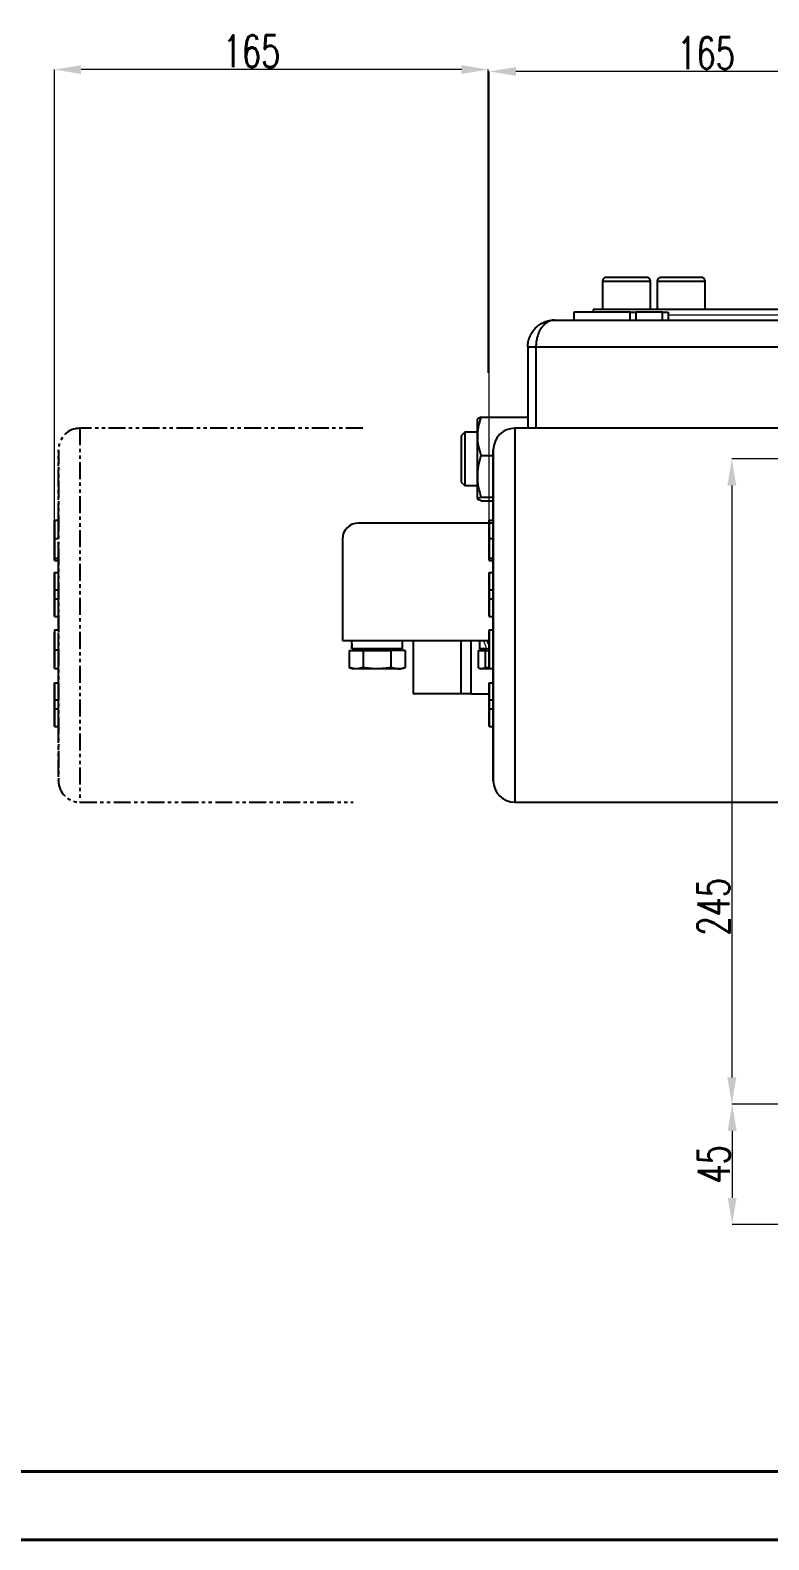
# Model space of a CAD drawing. Header units: millimetres. Extents: x 2371 to 4515, y 843 to 2359.
# Drawn here: x 2768 to 3045, y 843 to 1408 of the extents above; entities that cross this region are included whole.
import ezdxf

# ---------------------------------------------------------------- set-up
doc = ezdxf.new("R2010")
doc.units = ezdxf.units.MM
doc.linetypes.add('PHANTOM', pattern=[12.7, 6.35, -1.27, 1.27, -1.27, 1.27, -1.27])
for name, color, linetype, lineweight in [('AM_5', 3, 'Continuous', 25), ('AM_BOR', 7, 'Continuous', 50), ('粗实线', 7, 'Continuous', 40)]:
    doc.layers.add(name, color=color, linetype=linetype, lineweight=lineweight)
doc.styles.add('SLDTEXTSTYLE1', font='txt.shx', dxfattribs={"width": 0.7, "bigfont": 'gbcbig.shx'})
doc.dimstyles.new('SLDDIMSTYLE12$0', dxfattribs={"dimtxt": 12, "dimasz": 10, "dimexe": 0, "dimexo": 0.0625, "dimgap": 0.875, "dimtad": 1, "dimdec": 1, "dimlfac": 1.8, "dimrnd": 1e-09, "dimzin": 12, "dimdsep": 46, "dimtxsty": 'SLDTEXTSTYLE1', "dimcen": 0.09, "dimdle": 8.16, "dimclrd": 3, "dimclre": 3, "dimadec": 0, "dimazin": 3, "dimtfac": 1, "dimtdec": 1, "dimtofl": 0, "dimtmove": 0, "dimatfit": 3, "dimfxl": 0, "dimfrac": 2, "dimtolj": 1, "dimlwd": 5, "dimlwe": 5, "dimarcsym": 0})

# ---------------------------------------------------------------- blocks, each defined once
blk = doc.blocks.new('*D57')
at = {"layer": 'AM_5', "color": 3, "linetype": 'Continuous', "lineweight": 5, "transparency": 16777216}
for p, q in [((2940.41, 1224.61), (2940.41, 1392.64)), ((3092.91, 1392.64), (2950.41, 1392.64))]:
    blk.add_line(p, q, dxfattribs=at)
at = {"layer": 'AM_5', "color": 3, "lineweight": 5, "transparency": 16777216}
blk.add_line((3102.91, 1279.79), (3102.91, 1392.64), dxfattribs=at)
at = {"layer": 'AM_5', "color": 3, "transparency": 16777216}
for points in [[(2950.41, 1394.3), (2950.41, 1390.97), (2940.41, 1392.64)], [(3092.91, 1394.3), (3092.91, 1390.97), (3102.91, 1392.64)]]:
    blk.add_solid(points, dxfattribs=at)
at = {"layer": 'Defpoints', "color": 0, "transparency": 16777216}
for p in [(2940.41, 1392.64), (3102.91, 1279.72), (2940.41, 1224.55)]:
    blk.add_point(p, dxfattribs=at)
at = {"layer": 'AM_5', "color": 0, "transparency": 16777216, "insert": (3021.66, 1399.51), "char_height": 12, "attachment_point": 5, "style": 'SLDTEXTSTYLE1'}
blk.add_mtext('\\A1;165', dxfattribs=at)
blk = doc.blocks.new('*D58')
at = {"layer": 'AM_5', "color": 3, "linetype": 'Continuous', "lineweight": 5, "transparency": 16777216}
for p, q in [((2777.46, 1224.61), (2777.46, 1393.34)), ((2929.96, 1393.34), (2787.46, 1393.34))]:
    blk.add_line(p, q, dxfattribs=at)
at = {"layer": 'AM_5', "color": 3, "lineweight": 5, "transparency": 16777216}
blk.add_line((2939.96, 1279.79), (2939.96, 1393.34), dxfattribs=at)
at = {"layer": 'AM_5', "color": 3, "transparency": 16777216}
for points in [[(2787.46, 1395.01), (2787.46, 1391.67), (2777.46, 1393.34)], [(2929.96, 1395.01), (2929.96, 1391.67), (2939.96, 1393.34)]]:
    blk.add_solid(points, dxfattribs=at)
at = {"layer": 'Defpoints', "color": 0, "transparency": 16777216}
for p in [(2777.46, 1393.34), (2939.96, 1279.72), (2777.46, 1224.55)]:
    blk.add_point(p, dxfattribs=at)
at = {"layer": 'AM_5', "color": 0, "transparency": 16777216, "insert": (2851.3, 1400.21), "char_height": 12, "attachment_point": 5, "style": 'SLDTEXTSTYLE1'}
blk.add_mtext('\\A1;165', dxfattribs=at)
blk = doc.blocks.new('*D59')
at = {"layer": 'AM_5', "color": 3, "lineweight": 5, "transparency": 16777216}
blk.add_line((3181.63, 1247.54), (3031.29, 1247.54), dxfattribs=at)
at = {"layer": 'AM_5', "color": 3, "linetype": 'Continuous', "lineweight": 5, "transparency": 16777216}
for p, q in [((3031.29, 1237.54), (3031.29, 1015.91)), ((3160.92, 1005.91), (3031.29, 1005.91))]:
    blk.add_line(p, q, dxfattribs=at)
at = {"layer": 'AM_5', "color": 3, "transparency": 16777216}
for points in [[(3029.62, 1237.54), (3032.95, 1237.54), (3031.29, 1247.54)], [(3029.62, 1015.91), (3032.95, 1015.91), (3031.29, 1005.91)]]:
    blk.add_solid(points, dxfattribs=at)
at = {"layer": 'Defpoints', "color": 0, "transparency": 16777216}
for p in [(3181.69, 1247.54), (3031.29, 1005.91), (3160.98, 1005.91)]:
    blk.add_point(p, dxfattribs=at)
at = {"layer": 'AM_5', "color": 0, "transparency": 16777216, "insert": (3024.41, 1079.82), "char_height": 12, "attachment_point": 5, "rotation": 90, "style": 'SLDTEXTSTYLE1'}
blk.add_mtext('\\A1;245', dxfattribs=at)
blk = doc.blocks.new('*D60')
at = {"layer": 'AM_5', "color": 3, "lineweight": 5, "transparency": 16777216}
blk.add_line((3160.89, 1005.91), (3031.43, 1005.91), dxfattribs=at)
at = {"layer": 'AM_5', "color": 3, "linetype": 'Continuous', "lineweight": 5, "transparency": 16777216}
for p, q in [((3031.43, 995.91), (3031.43, 970.84)), ((3159.99, 960.84), (3031.43, 960.84))]:
    blk.add_line(p, q, dxfattribs=at)
at = {"layer": 'AM_5', "color": 3, "transparency": 16777216}
for points in [[(3029.77, 995.91), (3033.1, 995.91), (3031.43, 1005.91)], [(3029.77, 970.84), (3033.1, 970.84), (3031.43, 960.84)]]:
    blk.add_solid(points, dxfattribs=at)
at = {"layer": 'Defpoints', "color": 0, "transparency": 16777216}
for p in [(3160.95, 1005.91), (3031.43, 960.84), (3160.05, 960.84)]:
    blk.add_point(p, dxfattribs=at)
at = {"layer": 'AM_5', "color": 0, "transparency": 16777216, "insert": (3024.56, 983.37), "char_height": 12, "attachment_point": 5, "rotation": 90, "style": 'SLDTEXTSTYLE1'}
blk.add_mtext('\\A1;45', dxfattribs=at)
blk = doc.blocks.new('rA3')
at = {"layer": '粗实线'}
for p, q in [((358.38, 129.26), (748.38, 129.26)), ((333.38, 124.26), (753.38, 124.26))]:
    blk.add_line(p, q, dxfattribs=at)

msp = doc.modelspace()

# ---------------------------------------------------------------- linework, layer by layer
at = {"color": 7, "linetype": 'Continuous', "lineweight": 25}
for p, q in [((2982.838, 1314.036), (2982.838, 1303.536)), ((3000.838, 1314.036), (2982.838, 1314.036)), ((3000.838, 1303.536), (3000.838, 1314.036)), ((3003.34, 1314.036), (3003.34, 1303.536)), ((3021.34, 1314.036), (3003.34, 1314.036)), ((3021.34, 1303.536), (3021.34, 1314.036)), ((2972.035, 1302.536), (2972.035, 1299.536)), ((2993.248, 1302.536), (2972.035, 1302.536)), ((2979.338, 1303.536), (2979.338, 1302.536)), ((3064.493, 1303.536), (2979.338, 1303.536)), ((2993.248, 1299.536), (2993.248, 1302.536)), ((2993.248, 1302.536), (2995.369, 1302.536)), ((2995.369, 1302.536), (2995.369, 1299.536)), ((2995.455, 1302.536), (2995.369, 1302.536)), ((2995.455, 1299.536), (2995.455, 1302.536)), ((3005.269, 1302.536), (2995.455, 1302.536)), ((3005.269, 1302.536), (3007.39, 1302.536)), ((3005.269, 1299.536), (3005.269, 1302.536)), ((3007.39, 1302.536), (3007.39, 1299.536)), ((2954.838, 1289.536), (2954.838, 1259.003)), ((2954.838, 1289.536), (2957.888, 1289.536)), ((2957.888, 1289.536), (2957.888, 1259.003)), ((2957.888, 1289.536), (3060.425, 1289.536)), ((2936.105, 1262.625), (2935.838, 1262.161)), ((2935.838, 1262.161), (2935.838, 1232.911)), ((2937.394, 1263.165), (2954.838, 1263.165)), ((2931.191, 1257.536), (2929.838, 1256.183)), ((2929.838, 1256.183), (2929.838, 1247.536)), ((2935.838, 1257.536), (2931.191, 1257.536)), ((2931.191, 1257.536), (2931.191, 1237.536)), ((3055.945, 1259.003), (2949.915, 1259.003)), ((2929.838, 1247.536), (2929.838, 1238.889)), ((2937.394, 1248.885), (2941.915, 1248.885)), ((2929.838, 1238.889), (2931.191, 1237.536)), ((2931.191, 1237.536), (2935.838, 1237.536)), ((2935.838, 1232.911), (2936.105, 1232.448)), ((2937.394, 1233.256), (2941.915, 1233.256)), ((2937.394, 1231.908), (2941.915, 1231.908)), ((2940.415, 1220.719), (2940.415, 1224.547)), ((2940.415, 1224.547), (2940.415, 1224.547)), ((2940.415, 1224.547), (2940.415, 1217.775)), ((2940.415, 1224.547), (2941.915, 1224.547)), ((2940.415, 1224.547), (2941.915, 1224.547)), ((2941.915, 1217.775), (2941.915, 1224.547)), ((2941.915, 1224.547), (2941.915, 1224.547)), ((2885.338, 1217.536), (2885.338, 1194.536)), ((2940.415, 1218.079), (2940.415, 1220.719)), ((2940.415, 1220.719), (2940.415, 1220.719)), ((2940.415, 1217.648), (2940.415, 1220.719)), ((2940.415, 1220.719), (2940.415, 1218.426)), ((2940.415, 1220.719), (2940.415, 1220.719)), ((2940.415, 1213.406), (2940.415, 1218.079)), ((2940.415, 1217.775), (2941.915, 1217.775)), ((2940.415, 1214.488), (2940.415, 1209.556)), ((2940.415, 1209.556), (2940.415, 1213.406)), ((2941.915, 1210.203), (2940.415, 1210.203)), ((2941.915, 1209.556), (2941.915, 1210.203)), ((2940.415, 1209.556), (2941.915, 1209.556)), ((2940.415, 1204.972), (2941.915, 1204.972)), ((2940.415, 1204.972), (2940.415, 1198.407)), ((2940.415, 1201.095), (2940.415, 1204.972)), ((2941.914, 1204.972), (2941.914, 1209.556)), ((2941.915, 1198.407), (2941.915, 1204.972)), ((2940.415, 1199.278), (2940.415, 1201.095)), ((2940.415, 1194.262), (2940.415, 1199.278)), ((2940.415, 1198.548), (2940.415, 1194.979)), ((2940.415, 1196.771), (2940.415, 1198.548)), ((2885.338, 1194.536), (2885.338, 1179.536)), ((2941.915, 1198.407), (2940.415, 1198.407)), ((2940.415, 1198.407), (2940.415, 1195.138)), ((2940.415, 1194.979), (2940.415, 1196.771)), ((2940.415, 1195.138), (2940.415, 1188.551)), ((2940.415, 1195.138), (2941.915, 1195.138)), ((2940.415, 1192.445), (2940.415, 1194.262)), ((2941.915, 1195.138), (2941.915, 1198.407)), ((2941.915, 1188.551), (2941.915, 1195.138)), ((2940.415, 1188.551), (2940.415, 1192.445)), ((2940.415, 1188.551), (2941.915, 1188.551)), ((2941.914, 1183.579), (2941.914, 1188.551)), ((2940.415, 1183.579), (2941.915, 1183.579)), ((2887.945, 1175.836), (2893.141, 1175.836)), ((2887.945, 1175.836), (2887.945, 1169.443)), ((2907.888, 1176.436), (2888.957, 1176.436)), ((2893.141, 1175.836), (2893.141, 1169.443)), ((2893.141, 1175.836), (2903.534, 1175.836)), ((2903.534, 1175.836), (2903.534, 1169.443)), ((2908.899, 1175.836), (2903.703, 1175.836)), ((2907.888, 1176.436), (2907.888, 1179.536)), ((2908.899, 1175.836), (2908.899, 1169.443)), ((2911.838, 1179.536), (2911.838, 1159.536)), ((2929.836, 1159.536), (2929.836, 1179.536)), ((2933.624, 1159.536), (2933.624, 1179.536)), ((2936.187, 1175.836), (2938.877, 1175.836)), ((2936.187, 1175.836), (2936.187, 1169.443)), ((2936.676, 1179.536), (2936.676, 1176.436)), ((2939.473, 1176.436), (2936.676, 1176.436)), ((2937.991, 1176.436), (2937.391, 1175.836)), ((2938.877, 1175.836), (2940.415, 1175.836)), ((2938.877, 1175.836), (2938.877, 1169.443)), ((2940.415, 1172.548), (2940.415, 1176.57)), ((2940.415, 1176.57), (2940.415, 1176.57)), ((2940.415, 1176.57), (2940.415, 1169.108)), ((2941.915, 1176.436), (2941.915, 1176.436)), ((2941.915, 1175.836), (2941.915, 1175.836)), ((2940.415, 1169.108), (2940.415, 1172.808)), ((2940.415, 1172.548), (2940.415, 1172.548)), ((2940.415, 1172.1), (2940.415, 1172.346)), ((2940.415, 1169.108), (2940.415, 1172.1)), ((2887.945, 1169.443), (2889.338, 1168.936)), ((2898.338, 1168.936), (2890.543, 1168.936)), ((2907.507, 1168.936), (2898.338, 1168.936)), ((2908.899, 1169.443), (2907.507, 1168.936)), ((2936.87, 1169.066), (2937.226, 1168.936)), ((2937.532, 1168.936), (2937.226, 1168.936)), ((2941.915, 1168.936), (2937.532, 1168.936)), ((2940.415, 1169.108), (2940.415, 1169.108)), ((2940.415, 1169.108), (2941.915, 1169.108)), ((2929.836, 1159.536), (2911.838, 1159.536)), ((2933.624, 1159.536), (2929.836, 1159.536)), ((2940.415, 1163.745), (2941.915, 1163.745)), ((2940.415, 1163.745), (2940.415, 1157.18)), ((2940.415, 1159.868), (2940.415, 1163.745)), ((2940.415, 1158.051), (2940.415, 1159.868)), ((2941.915, 1157.18), (2941.915, 1163.745)), ((2940.415, 1153.035), (2940.415, 1158.051)), ((2940.415, 1157.321), (2940.415, 1153.752)), ((2940.415, 1155.544), (2940.415, 1157.321)), ((2941.915, 1157.18), (2940.415, 1157.18)), ((2940.415, 1157.18), (2940.415, 1153.911)), ((2940.415, 1153.752), (2940.415, 1155.544)), ((2940.415, 1153.911), (2940.415, 1147.324)), ((2940.415, 1153.911), (2941.915, 1153.911)), ((2941.915, 1153.911), (2941.915, 1157.18)), ((2941.915, 1147.324), (2941.915, 1153.911)), ((2940.415, 1151.218), (2940.415, 1153.035)), ((2940.415, 1147.324), (2940.415, 1151.218)), ((2940.415, 1147.324), (2941.915, 1147.324)), ((2949.915, 1119.003), (3090.915, 1119.003))]:
    msp.add_line(p, q, dxfattribs=at)
at = {"color": 144, "linetype": 'Continuous', "lineweight": 18}
for p, q in [((3007.39, 1301.536), (3063.848, 1301.536)), ((2903.534, 1175.836), (2908.73, 1175.836)), ((2940.403, 1176.436), (2939.473, 1176.436)), ((2940.415, 1176.436), (2940.403, 1176.436))]:
    msp.add_line(p, q, dxfattribs=at)
at = {"color": 7, "linetype": 'PHANTOM', "lineweight": 25}
for p, q in [((2892.987, 1259.003), (2786.957, 1259.003)), ((2777.457, 1220.719), (2777.457, 1224.547)), ((2777.457, 1224.547), (2777.457, 1224.547)), ((2777.457, 1224.547), (2777.457, 1217.775)), ((2777.457, 1224.547), (2778.957, 1224.547)), ((2777.457, 1224.547), (2778.957, 1224.547)), ((2778.957, 1217.775), (2778.957, 1224.547)), ((2778.957, 1224.547), (2778.957, 1224.547)), ((2777.457, 1218.079), (2777.457, 1220.719)), ((2777.457, 1220.719), (2777.457, 1220.719)), ((2777.457, 1217.648), (2777.457, 1220.719)), ((2777.457, 1220.719), (2777.457, 1218.426)), ((2777.457, 1220.719), (2777.457, 1220.719)), ((2777.457, 1213.406), (2777.457, 1218.079)), ((2777.457, 1217.775), (2778.957, 1217.775)), ((2777.457, 1214.488), (2777.457, 1209.556)), ((2777.457, 1209.556), (2777.457, 1213.406)), ((2778.957, 1210.203), (2777.457, 1210.203)), ((2778.957, 1209.556), (2778.957, 1210.203)), ((2777.457, 1209.556), (2778.957, 1209.556)), ((2777.457, 1204.972), (2778.957, 1204.972)), ((2777.457, 1204.972), (2777.457, 1198.407)), ((2777.457, 1201.095), (2777.457, 1204.972)), ((2778.957, 1204.972), (2778.957, 1209.556)), ((2778.957, 1198.407), (2778.957, 1204.972)), ((2777.457, 1199.278), (2777.457, 1201.095)), ((2777.457, 1194.262), (2777.457, 1199.278)), ((2777.457, 1198.548), (2777.457, 1194.979)), ((2777.457, 1196.771), (2777.457, 1198.548)), ((2778.957, 1198.407), (2777.457, 1198.407)), ((2777.457, 1198.407), (2777.457, 1195.138)), ((2777.457, 1194.979), (2777.457, 1196.771)), ((2777.457, 1195.138), (2777.457, 1188.551)), ((2777.457, 1195.138), (2778.957, 1195.138)), ((2777.457, 1192.445), (2777.457, 1194.262)), ((2778.957, 1195.138), (2778.957, 1198.407)), ((2778.957, 1188.551), (2778.957, 1195.138)), ((2777.457, 1188.551), (2777.457, 1192.445)), ((2777.457, 1188.551), (2778.957, 1188.551)), ((2778.957, 1183.579), (2778.957, 1188.551)), ((2777.457, 1183.579), (2778.957, 1183.579)), ((2777.457, 1172.548), (2777.457, 1176.57)), ((2777.457, 1176.57), (2777.457, 1176.57)), ((2777.457, 1176.57), (2777.457, 1169.108)), ((2777.457, 1176.029), (2778.957, 1176.029)), ((2777.457, 1169.108), (2777.457, 1172.808)), ((2777.457, 1172.548), (2777.457, 1172.548)), ((2777.457, 1172.1), (2777.457, 1172.346)), ((2777.457, 1169.108), (2777.457, 1172.1)), ((2777.457, 1169.108), (2777.457, 1169.108)), ((2777.457, 1169.108), (2778.957, 1169.108)), ((2777.457, 1163.745), (2778.957, 1163.745)), ((2777.457, 1163.745), (2777.457, 1157.18)), ((2777.457, 1159.868), (2777.457, 1163.745)), ((2777.457, 1158.051), (2777.457, 1159.868)), ((2778.957, 1157.18), (2778.957, 1163.745)), ((2777.457, 1153.035), (2777.457, 1158.051)), ((2777.457, 1157.321), (2777.457, 1153.752)), ((2777.457, 1155.544), (2777.457, 1157.321)), ((2778.957, 1157.18), (2777.457, 1157.18)), ((2777.457, 1157.18), (2777.457, 1153.911)), ((2777.457, 1153.752), (2777.457, 1155.544)), ((2777.457, 1153.911), (2777.457, 1147.324)), ((2777.457, 1153.911), (2778.957, 1153.911)), ((2778.957, 1153.911), (2778.957, 1157.18)), ((2778.957, 1147.324), (2778.957, 1153.911)), ((2777.457, 1151.218), (2777.457, 1153.035)), ((2777.457, 1147.324), (2777.457, 1151.218)), ((2777.457, 1147.324), (2778.957, 1147.324)), ((2786.957, 1119.003), (2889.349, 1119.003))]:
    msp.add_line(p, q, dxfattribs=at)
at = {"linetype": 'ByBlock'}
for p, q in [((2885.338, 1179.536), (2940.415, 1179.536)), ((2933.624, 1159.536), (2940.415, 1159.536))]:
    msp.add_line(p, q, dxfattribs=at)
at = {"color": 7, "linetype": 'PHANTOM', "lineweight": 25, "flags": 128}
msp.add_lwpolyline([(2786.957, 1259.003), (2786.957, 1258.824), (2786.957, 1258.29), (2786.957, 1257.403), (2786.957, 1256.167), (2786.957, 1254.589), (2786.957, 1252.677), (2786.957, 1250.44), (2786.957, 1247.89), (2786.958, 1245.041), (2786.958, 1241.905), (2786.958, 1238.5), (2786.958, 1234.843), (2786.958, 1230.952), (2786.958, 1226.848), (2786.958, 1222.55), (2786.958, 1218.082), (2786.958, 1213.465), (2786.958, 1208.724), (2786.958, 1203.882), (2786.958, 1198.965), (2786.958, 1193.996), (2786.958, 1189.003), (2786.958, 1184.009), (2786.958, 1179.041), (2786.958, 1174.123), (2786.958, 1169.281), (2786.958, 1164.54), (2786.958, 1159.924), (2786.958, 1155.455), (2786.958, 1151.158), (2786.958, 1147.053), (2786.958, 1143.162), (2786.958, 1139.505), (2786.958, 1136.1), (2786.958, 1132.965), (2786.957, 1130.115), (2786.957, 1127.565), (2786.957, 1125.328), (2786.957, 1123.416), (2786.957, 1121.838), (2786.957, 1120.602), (2786.957, 1119.715), (2786.957, 1119.181), (2786.957, 1119.003)], dxfattribs=at)
at = {"color": 7, "linetype": 'Continuous', "lineweight": 25, "flags": 128}
msp.add_lwpolyline([(2949.915, 1259.003), (2949.915, 1258.824), (2949.915, 1258.29), (2949.915, 1257.403), (2949.915, 1256.167), (2949.915, 1254.589), (2949.915, 1252.677), (2949.915, 1250.44), (2949.915, 1247.89), (2949.915, 1245.041), (2949.915, 1241.905), (2949.915, 1238.5), (2949.915, 1234.843), (2949.915, 1230.952), (2949.915, 1226.848), (2949.915, 1222.55), (2949.915, 1218.082), (2949.915, 1213.465), (2949.915, 1208.724), (2949.915, 1203.882), (2949.915, 1198.965), (2949.915, 1193.996), (2949.915, 1189.003), (2949.915, 1184.009), (2949.915, 1179.041), (2949.915, 1174.123), (2949.915, 1169.281), (2949.915, 1164.54), (2949.915, 1159.924), (2949.915, 1155.455), (2949.915, 1151.158), (2949.915, 1147.053), (2949.915, 1143.162), (2949.915, 1139.505), (2949.915, 1136.1), (2949.915, 1132.965), (2949.915, 1130.115), (2949.915, 1127.565), (2949.915, 1125.328), (2949.915, 1123.416), (2949.915, 1121.838), (2949.915, 1120.602), (2949.915, 1119.715), (2949.915, 1119.181), (2949.915, 1119.003)], dxfattribs=at)
at = {"color": 7, "linetype": 'Continuous', "lineweight": 25}
for centre, radius, start, end in [((2984.338, 1314.036), 1.5, 90, 180), ((2999.338, 1314.036), 1.5, 0, 90), ((3004.84, 1314.036), 1.5, 90, 180), ((3019.84, 1314.036), 1.5, 0, 90), ((2949.915, 1251.003), 8, 90, 180), ((2891.338, 1217.536), 6, 90, 180), ((2891.338, 1217.536), 6, 90, 180), ((2949.915, 1127.003), 8, 180, 270)]:
    msp.add_arc(centre, radius, start, end, dxfattribs=at)
at = {"color": 7, "linetype": 'PHANTOM', "lineweight": 25}
for centre, start, end in [((2786.957, 1251.003), 90, 180), ((2786.957, 1127.003), 180, 270)]:
    msp.add_arc(centre, 8, start, end, dxfattribs=at)
at = {"color": 7, "linetype": 'Continuous', "lineweight": 25}
for centre, major_axis, ratio, start_param, end_param in [((2898.338, 1179.536), (0, 16.541), 0.5773503, 1.5707963, 1.7593233), ((2898.338, 1176.436), (0, 16.541), 0.5773503, 1.4769526, 1.5707963), ((2946.226, 1179.536), (-7.747, 16.327), 0.3419987, 1.409921, 1.5412173)]:
    msp.add_ellipse(centre, major_axis=major_axis, ratio=ratio, start_param=start_param, end_param=end_param, dxfattribs=at)
for points, knots in [([(2991.838, 1315.536), (2989.848, 1315.536), (2987.941, 1315.536), (2985.128, 1315.536), (2984.338, 1315.536), (2984.338, 1315.536)], [0, 0, 0, 0, 0.5, 0.5, 1, 1, 1, 1]), ([(2999.338, 1315.536), (2999.338, 1315.536), (2998.547, 1315.536), (2995.734, 1315.536), (2993.827, 1315.536), (2991.838, 1315.536)], [0, 0, 0, 0, 0.5, 0.5, 1, 1, 1, 1]), ([(3017.643, 1315.536), (3016.594, 1315.536), (3015.258, 1315.536), (3012.348, 1315.536), (3010.84, 1315.536), (3008.1, 1315.536), (3006.928, 1315.536), (3005.28, 1315.536), (3004.84, 1315.536), (3004.84, 1315.536)], [0, 0, 0, 0, 0.25, 0.25, 0.5, 0.5, 0.75, 0.75, 1, 1, 1, 1]), ([(2954.838, 1289.536), (2954.839, 1289.645), (2954.841, 1289.861), (2954.857, 1290.185), (2954.883, 1290.51), (2954.92, 1290.834), (2954.968, 1291.158), (2955.026, 1291.48), (2955.096, 1291.802), (2955.175, 1292.121), (2955.266, 1292.438), (2955.367, 1292.753), (2955.479, 1293.065), (2955.795, 1293.864), (2956.466, 1295.122), (2957.692, 1296.621), (2959.215, 1297.884), (2960.474, 1298.565), (2961.341, 1298.908), (2961.713, 1299.039), (2962.129, 1299.166), (2962.587, 1299.284), (2963.089, 1299.387), (2963.634, 1299.469), (2964.221, 1299.525), (2964.628, 1299.533), (2964.838, 1299.536)], [0, 0, 0, 0, 0.0206083, 0.0412614, 0.0619595, 0.0827029, 0.1034917, 0.124326, 0.1452063, 0.1661325, 0.187105, 0.2081239, 0.2291894, 0.2503017, 0.3721556, 0.4994404, 0.6179452, 0.7484084, 0.7711393, 0.7963612, 0.8240741, 0.8542778, 0.8869724, 0.9221577, 0.9598336, 1, 1, 1, 1]), ([(2964.838, 1299.536), (2964.765, 1299.535), (2964.622, 1299.534), (2964.411, 1299.519), (2964.207, 1299.496), (2964.01, 1299.466), (2963.819, 1299.429), (2963.635, 1299.385), (2963.458, 1299.337), (2963.289, 1299.284), (2963.126, 1299.227), (2962.97, 1299.166), (2962.821, 1299.104), (2962.679, 1299.039), (2962.544, 1298.973), (2962.416, 1298.906), (2962.295, 1298.839), (2961.779, 1298.537), (2960.941, 1297.884), (2959.881, 1296.623), (2959.025, 1295.123), (2958.531, 1293.795), (2958.277, 1292.844), (2958.157, 1292.305), (2958.058, 1291.758), (2957.982, 1291.206), (2957.928, 1290.65), (2957.894, 1290.094), (2957.89, 1289.722), (2957.888, 1289.536)], [0, 0, 0, 0, 0.0200745, 0.0395693, 0.0584844, 0.0768197, 0.0945753, 0.111751, 0.1283469, 0.1443629, 0.159799, 0.1746552, 0.1889314, 0.2026276, 0.2157438, 0.22828, 0.2402361, 0.2516122, 0.3818588, 0.5005814, 0.6277706, 0.7497203, 0.7858667, 0.8218805, 0.8577629, 0.893515, 0.9291378, 0.9646324, 1, 1, 1, 1]), ([(2964.838, 1299.536), (2968.267, 1299.536), (2975.168, 1299.536), (2986.331, 1299.536), (2998.113, 1299.536), (3010.48, 1299.536), (3023.31, 1299.536), (3036.453, 1299.536), (3049.779, 1299.536), (3058.731, 1299.536), (3063.205, 1299.536), (3063.221, 1299.536)], [0, 0, 0, 0, 0.06243374, 0.12563626, 0.1895559, 0.25450249, 0.31974305, 0.38521897, 0.45069267, 0.51593324, 0.51616875, 0.51616875, 0.51616875, 0.51616875]), ([(2937.394, 1248.885), (2936.986, 1250.051), (2936.649, 1251.225), (2936.183, 1253.598), (2936.055, 1254.797), (2936.054, 1256.618), (2936.085, 1257.228), (2936.207, 1258.435), (2936.298, 1259.034), (2936.648, 1260.821), (2936.985, 1261.998), (2937.394, 1263.165)], [0, 0, 0, 0, 0.25, 0.25, 0.5, 0.5, 0.625, 0.625, 0.75, 0.75, 1, 1, 1, 1]), ([(2937.394, 1263.165), (2936.982, 1263.048), (2936.308, 1262.857), (2936.215, 1262.659), (2936.18, 1262.582)], [0, 0, 0, 0, 0.6109672, 1, 1, 1, 1]), ([(2941.915, 1224.547), (2941.915, 1225.741), (2941.915, 1228.685), (2941.915, 1232.913), (2941.915, 1237.217), (2941.915, 1240.974), (2941.915, 1244.155), (2941.915, 1246.994), (2941.915, 1249.257), (2941.915, 1250.691), (2941.915, 1251.156), (2941.915, 1250.691), (2941.915, 1249.257), (2941.915, 1246.995), (2941.915, 1244.155), (2941.915, 1240.975), (2941.915, 1237.215), (2941.915, 1232.922), (2941.915, 1228.159), (2941.915, 1223.008), (2941.915, 1217.556), (2941.915, 1211.317), (2941.915, 1204.315), (2941.915, 1196.642), (2941.915, 1191.523), (2941.915, 1189.003)], [0, 0, 0, 0, 0.0279063, 0.0687994, 0.1096924, 0.150368, 0.1906154, 0.2302372, 0.2813181, 0.3310053, 0.3791996, 0.4273908, 0.4770781, 0.528162, 0.5677838, 0.6080312, 0.6487067, 0.6895998, 0.7304928, 0.7711684, 0.8114158, 0.8510376, 0.9021185, 0.9518065, 1, 1, 1, 1]), ([(2937.394, 1233.256), (2936.986, 1234.532), (2936.649, 1235.817), (2936.183, 1238.415), (2936.055, 1239.727), (2936.054, 1241.72), (2936.085, 1242.387), (2936.207, 1243.708), (2936.298, 1244.363), (2936.648, 1246.319), (2936.985, 1247.607), (2937.394, 1248.885)], [0, 0, 0, 0, 0.25, 0.25, 0.5, 0.5, 0.625, 0.625, 0.75, 0.75, 1, 1, 1, 1]), ([(2937.394, 1231.908), (2936.986, 1232.018), (2936.649, 1232.129), (2936.183, 1232.353), (2936.055, 1232.466), (2936.054, 1232.638), (2936.085, 1232.696), (2936.207, 1232.809), (2936.298, 1232.866), (2936.648, 1233.035), (2936.985, 1233.146), (2937.394, 1233.256)], [0, 0, 0, 0, 0.25, 0.25, 0.5, 0.5, 0.625, 0.625, 0.75, 0.75, 1, 1, 1, 1]), ([(2941.915, 1223.536), (2941.701, 1223.536), (2941.488, 1223.536), (2909.302, 1223.536), (2891.338, 1223.536), (2891.338, 1223.536)], [0.49667555, 0.49667555, 0.49667555, 0.49667555, 0.5, 0.5, 1, 1, 1, 1]), ([(2940.415, 1218.426), (2940.415, 1217.73), (2940.415, 1216.679), (2940.415, 1215.343), (2940.415, 1214.581), (2940.415, 1214.103), (2940.415, 1214.059), (2940.415, 1214.035)], [0, 0, 0, 0, 0.3362422, 0.5068906, 0.6797858, 0.8263629, 1, 1, 1, 1]), ([(2940.415, 1217.775), (2940.415, 1216.765), (2940.415, 1214.927), (2940.415, 1212.696), (2940.415, 1211.226), (2940.415, 1210.341), (2940.415, 1210.254), (2940.415, 1210.203)], [0, 0, 0, 0, 0.276074, 0.5026478, 0.648994, 0.7958383, 1, 1, 1, 1]), ([(2940.415, 1214.035), (2940.415, 1214.061), (2940.415, 1214.102), (2940.415, 1214.543), (2940.415, 1215.269), (2940.415, 1216.338), (2940.415, 1217.212), (2940.415, 1217.648)], [0, 0, 0, 0, 0.23514464, 0.37534254, 0.51600229, 0.75891345, 1, 1, 1, 1]), ([(2941.915, 1210.203), (2941.915, 1210.253), (2941.915, 1210.338), (2941.915, 1211.187), (2941.915, 1212.615), (2941.915, 1214.861), (2941.915, 1216.735), (2941.915, 1217.775)], [0, 0, 0, 0, 0.20196089, 0.34462277, 0.48768998, 0.71560343, 1, 1, 1, 1]), ([(2940.415, 1210.203), (2940.415, 1210.224), (2940.415, 1210.267), (2940.415, 1210.65), (2940.415, 1211.726), (2940.415, 1213.122), (2940.415, 1214.18), (2940.415, 1214.488)], [0, 0, 0, 0, 0.1629267, 0.3248672, 0.5602734, 0.8718604, 1, 1, 1, 1]), ([(2941.915, 1189.003), (2941.915, 1186.482), (2941.915, 1181.364), (2941.915, 1173.691), (2941.915, 1166.688), (2941.915, 1160.449), (2941.915, 1154.998), (2941.915, 1149.846), (2941.915, 1145.084), (2941.915, 1140.79), (2941.915, 1137.031), (2941.915, 1133.85), (2941.915, 1131.011), (2941.915, 1128.749), (2941.915, 1127.315), (2941.915, 1126.849), (2941.915, 1127.315), (2941.915, 1128.749), (2941.915, 1131.011), (2941.915, 1133.851), (2941.915, 1137.026), (2941.915, 1140.806), (2941.915, 1144.256), (2941.915, 1146.594), (2941.915, 1147.324)], [0, 0, 0, 0, 0.05074112, 0.10305579, 0.15684183, 0.19855941, 0.24093569, 0.28376278, 0.32681888, 0.36987498, 0.41270207, 0.45507835, 0.49679593, 0.55057883, 0.60289426, 0.65363776, 0.70437809, 0.75669356, 0.8104796, 0.85219718, 0.89457346, 0.93740055, 0.98045665, 1, 1, 1, 1]), ([(2940.415, 1183.579), (2940.415, 1183.552), (2940.415, 1183.505), (2940.415, 1183.093), (2940.415, 1182.395), (2940.415, 1181.132), (2940.415, 1179.2), (2940.415, 1177.371), (2940.415, 1176.344), (2940.415, 1176.029)], [0, 0, 0, 0, 0.19850126, 0.33381372, 0.46876285, 0.63199476, 0.79642738, 0.93750048, 1, 1, 1, 1]), ([(2940.415, 1176.289), (2940.415, 1177.113), (2940.415, 1178.764), (2940.415, 1180.873), (2940.415, 1182.596), (2940.415, 1183.458), (2940.415, 1183.538), (2940.415, 1183.579)], [0, 0, 0, 0, 0.1793436, 0.3588888, 0.5415629, 0.7659487, 1, 1, 1, 1]), ([(2941.915, 1176.029), (2941.915, 1176.887), (2941.915, 1178.447), (2941.915, 1180.426), (2941.915, 1182.039), (2941.915, 1183.037), (2941.915, 1183.504), (2941.915, 1183.554), (2941.915, 1183.579)], [0, 0, 0, 0, 0.1686401, 0.3068009, 0.4445468, 0.6493658, 0.8244287, 1, 1, 1, 1]), ([(2940.415, 1176.029), (2940.415, 1176.377), (2940.415, 1177.056), (2940.415, 1177.975), (2940.415, 1178.795), (2940.415, 1179.329), (2940.415, 1179.587), (2940.415, 1179.609), (2940.415, 1179.619)], [0, 0, 0, 0, 0.1055686, 0.2061744, 0.3333255, 0.5255849, 0.762499, 1, 1, 1, 1]), ([(2940.415, 1179.619), (2940.415, 1179.591), (2940.415, 1179.544), (2940.415, 1179.1), (2940.415, 1178.171), (2940.415, 1177.109), (2940.415, 1176.258), (2940.415, 1175.901)], [0, 0, 0, 0, 0.3330331, 0.5539557, 0.7183333, 0.8819115, 1, 1, 1, 1]), ([(2940.415, 1172.346), (2940.415, 1172.353), (2940.415, 1172.37), (2940.415, 1172.587), (2940.415, 1173.306), (2940.415, 1174.589), (2940.415, 1175.74), (2940.415, 1176.289)], [0, 0, 0, 0, 0.0480273, 0.1148309, 0.233216, 0.6345243, 1, 1, 1, 1]), ([(2940.415, 1176.029), (2940.415, 1175.519), (2940.415, 1174.503), (2940.415, 1172.87), (2940.415, 1171.31), (2940.415, 1170.055), (2940.415, 1169.235), (2940.415, 1169.152), (2940.415, 1169.108)], [0, 0, 0, 0, 0.1311456, 0.2615272, 0.4305323, 0.5990583, 0.786172, 1, 1, 1, 1]), ([(2940.415, 1172.808), (2940.415, 1172.822), (2940.415, 1172.85), (2940.415, 1173.12), (2940.415, 1173.707), (2940.415, 1174.513), (2940.415, 1175.344), (2940.415, 1175.845), (2940.415, 1176.029)], [0, 0, 0, 0, 0.22963186, 0.4575605, 0.61528184, 0.77364991, 0.91696716, 1, 1, 1, 1]), ([(2940.415, 1175.901), (2940.415, 1175.478), (2940.415, 1174.734), (2940.415, 1173.792), (2940.415, 1173.084), (2940.415, 1172.615), (2940.415, 1172.573), (2940.415, 1172.548)], [0, 0, 0, 0, 0.2043544, 0.3586739, 0.5127895, 0.7124459, 1, 1, 1, 1]), ([(2941.915, 1169.108), (2941.915, 1169.172), (2941.915, 1169.286), (2941.915, 1170.411), (2941.915, 1171.932), (2941.915, 1173.873), (2941.915, 1175.288), (2941.915, 1176.029)], [0, 0, 0, 0, 0.2594927, 0.46447, 0.6370764, 0.810103, 1, 1, 1, 1]), ([(2890.543, 1168.936), (2890.106, 1168.936), (2889.671, 1168.984), (2888.806, 1169.159), (2888.375, 1169.287), (2887.945, 1169.443)], [0, 0, 0, 0, 0.5, 0.5, 1, 1, 1, 1]), ([(2893.141, 1169.443), (2892.712, 1169.287), (2892.281, 1169.159), (2891.415, 1168.984), (2890.98, 1168.936), (2889.338, 1168.936)], [0, 0, 0, 0, 0.5, 0.5, 1, 1, 1, 1]), ([(2898.338, 1168.936), (2897.463, 1168.936), (2896.594, 1168.984), (2894.862, 1169.159), (2894, 1169.287), (2893.141, 1169.443)], [0, 0, 0, 0, 0.5, 0.5, 1, 1, 1, 1]), ([(2903.534, 1169.443), (2902.675, 1169.287), (2901.813, 1169.159), (2900.081, 1168.984), (2899.212, 1168.936), (2898.338, 1168.936)], [0, 0, 0, 0, 0.5, 0.5, 1, 1, 1, 1]), ([(2906.132, 1168.936), (2906.045, 1168.937), (2905.872, 1168.939), (2905.613, 1168.956), (2905.354, 1168.983), (2905.094, 1169.021), (2904.778, 1169.079), (2904.404, 1169.166), (2903.971, 1169.29), (2903.681, 1169.392), (2903.534, 1169.443)], [0, 0, 0, 0, 0.0994159, 0.1982438, 0.2971571, 0.3968095, 0.4978252, 0.6618406, 0.8286665, 1, 1, 1, 1]), ([(2907.337, 1168.936), (2907.283, 1168.936), (2907.175, 1168.936), (2906.476, 1168.936), (2906.132, 1168.936)], [0, 0, 0, 0, 0.5086124, 1, 1, 1, 1]), ([(2906.301, 1168.936), (2906.738, 1168.936), (2907.173, 1168.984), (2908.039, 1169.159), (2908.47, 1169.287), (2908.899, 1169.443)], [0, 0, 0, 0, 0.5, 0.5, 1, 1, 1, 1]), ([(2937.532, 1168.936), (2937.306, 1168.936), (2937.081, 1168.984), (2936.633, 1169.159), (2936.41, 1169.287), (2936.187, 1169.443)], [0, 0, 0, 0, 0.5, 0.5, 1, 1, 1, 1]), ([(2938.877, 1169.443), (2938.655, 1169.287), (2938.432, 1169.159), (2937.984, 1168.984), (2937.758, 1168.936), (2937.532, 1168.936)], [0, 0, 0, 0, 0.5, 0.5, 1, 1, 1, 1]), ([(2941.914, 1163.745), (2941.914, 1164.548), (2941.914, 1166.275), (2941.914, 1168.121), (2941.914, 1169.108)], [0, 0, 0, 0, 0.4653058, 1, 1, 1, 1])]:
    msp.add_open_spline(points, degree=3, knots=knots, dxfattribs=at)
for points in [[(3019.84, 1315.536), (3019.84, 1315.536), (3019.05, 1315.536), (3017.643, 1315.536)], [(2940.415, 1169.189), (2939.901, 1169.261), (2939.389, 1169.347), (2938.877, 1169.443)], [(2941.915, 1169.02), (2941.915, 1169.02), (2941.915, 1169.021), (2941.914, 1169.021)]]:
    msp.add_open_spline(points, degree=3, dxfattribs=at)
at = {"color": 7, "linetype": 'PHANTOM', "lineweight": 25}
for points, knots in [([(2778.957, 1224.547), (2778.957, 1225.741), (2778.957, 1228.685), (2778.957, 1232.913), (2778.957, 1237.217), (2778.957, 1240.974), (2778.957, 1244.155), (2778.957, 1246.994), (2778.957, 1249.257), (2778.957, 1250.691), (2778.957, 1251.156), (2778.957, 1250.691), (2778.957, 1249.257), (2778.957, 1246.995), (2778.957, 1244.155), (2778.957, 1240.975), (2778.957, 1237.215), (2778.958, 1232.922), (2778.958, 1228.159), (2778.958, 1223.008), (2778.958, 1217.556), (2778.958, 1211.317), (2778.958, 1204.315), (2778.958, 1196.642), (2778.958, 1191.523), (2778.958, 1189.003)], [0, 0, 0, 0, 0.0279063, 0.0687994, 0.1096924, 0.150368, 0.1906154, 0.2302372, 0.2813181, 0.3310053, 0.3791996, 0.4273908, 0.4770781, 0.528162, 0.5677838, 0.6080312, 0.6487067, 0.6895998, 0.7304928, 0.7711684, 0.8114158, 0.8510376, 0.9021185, 0.9518065, 1, 1, 1, 1]), ([(2777.457, 1218.426), (2777.457, 1217.73), (2777.457, 1216.679), (2777.457, 1215.343), (2777.457, 1214.581), (2777.457, 1214.103), (2777.457, 1214.059), (2777.457, 1214.035)], [0, 0, 0, 0, 0.3362422, 0.5068906, 0.6797858, 0.8263629, 1, 1, 1, 1]), ([(2777.457, 1217.775), (2777.457, 1216.765), (2777.457, 1214.927), (2777.457, 1212.696), (2777.457, 1211.226), (2777.457, 1210.341), (2777.457, 1210.254), (2777.457, 1210.203)], [0, 0, 0, 0, 0.276074, 0.5026478, 0.648994, 0.7958383, 1, 1, 1, 1]), ([(2777.457, 1214.035), (2777.457, 1214.061), (2777.457, 1214.102), (2777.457, 1214.543), (2777.457, 1215.269), (2777.457, 1216.338), (2777.457, 1217.212), (2777.457, 1217.648)], [0, 0, 0, 0, 0.23514464, 0.37534254, 0.51600229, 0.75891345, 1, 1, 1, 1]), ([(2778.957, 1210.203), (2778.957, 1210.253), (2778.957, 1210.338), (2778.957, 1211.187), (2778.957, 1212.615), (2778.957, 1214.861), (2778.957, 1216.735), (2778.957, 1217.775)], [0, 0, 0, 0, 0.20196089, 0.34462277, 0.48768998, 0.71560343, 1, 1, 1, 1]), ([(2777.457, 1210.203), (2777.457, 1210.224), (2777.457, 1210.267), (2777.457, 1210.65), (2777.457, 1211.726), (2777.457, 1213.122), (2777.457, 1214.18), (2777.457, 1214.488)], [0, 0, 0, 0, 0.1629267, 0.3248672, 0.5602734, 0.8718604, 1, 1, 1, 1]), ([(2778.958, 1189.003), (2778.958, 1186.482), (2778.958, 1181.364), (2778.958, 1173.691), (2778.958, 1166.688), (2778.958, 1160.449), (2778.958, 1154.998), (2778.958, 1149.846), (2778.958, 1145.084), (2778.957, 1140.79), (2778.957, 1137.031), (2778.957, 1133.85), (2778.957, 1131.011), (2778.957, 1128.749), (2778.957, 1127.315), (2778.957, 1126.849), (2778.957, 1127.315), (2778.957, 1128.749), (2778.957, 1131.011), (2778.957, 1133.851), (2778.957, 1137.026), (2778.957, 1140.806), (2778.957, 1144.256), (2778.957, 1146.594), (2778.957, 1147.324)], [0, 0, 0, 0, 0.05074112, 0.10305579, 0.15684183, 0.19855941, 0.24093569, 0.28376278, 0.32681888, 0.36987498, 0.41270207, 0.45507835, 0.49679593, 0.55057883, 0.60289426, 0.65363776, 0.70437809, 0.75669356, 0.8104796, 0.85219718, 0.89457346, 0.93740055, 0.98045665, 1, 1, 1, 1]), ([(2777.457, 1183.579), (2777.457, 1183.552), (2777.457, 1183.505), (2777.457, 1183.093), (2777.457, 1182.395), (2777.457, 1181.132), (2777.457, 1179.2), (2777.457, 1177.371), (2777.457, 1176.344), (2777.457, 1176.029)], [0, 0, 0, 0, 0.19850126, 0.33381372, 0.46876285, 0.63199476, 0.79642738, 0.93750048, 1, 1, 1, 1]), ([(2777.457, 1176.289), (2777.457, 1177.113), (2777.457, 1178.764), (2777.457, 1180.873), (2777.457, 1182.596), (2777.457, 1183.458), (2777.457, 1183.538), (2777.457, 1183.579)], [0, 0, 0, 0, 0.1793436, 0.3588888, 0.5415629, 0.7659487, 1, 1, 1, 1]), ([(2778.957, 1176.029), (2778.957, 1176.887), (2778.957, 1178.447), (2778.957, 1180.426), (2778.957, 1182.039), (2778.957, 1183.037), (2778.957, 1183.504), (2778.957, 1183.554), (2778.957, 1183.579)], [0, 0, 0, 0, 0.1686401, 0.3068009, 0.4445468, 0.6493658, 0.8244287, 1, 1, 1, 1]), ([(2777.457, 1176.029), (2777.457, 1176.377), (2777.457, 1177.056), (2777.457, 1177.975), (2777.457, 1178.795), (2777.457, 1179.329), (2777.457, 1179.587), (2777.457, 1179.609), (2777.457, 1179.619)], [0, 0, 0, 0, 0.1055686, 0.2061744, 0.3333255, 0.5255849, 0.762499, 1, 1, 1, 1]), ([(2777.457, 1179.619), (2777.457, 1179.591), (2777.457, 1179.544), (2777.457, 1179.1), (2777.457, 1178.171), (2777.457, 1177.109), (2777.457, 1176.258), (2777.457, 1175.901)], [0, 0, 0, 0, 0.3330331, 0.5539557, 0.7183333, 0.8819115, 1, 1, 1, 1]), ([(2777.457, 1172.346), (2777.457, 1172.353), (2777.457, 1172.37), (2777.457, 1172.587), (2777.457, 1173.306), (2777.457, 1174.589), (2777.457, 1175.74), (2777.457, 1176.289)], [0, 0, 0, 0, 0.0480273, 0.1148309, 0.233216, 0.6345243, 1, 1, 1, 1]), ([(2777.457, 1176.029), (2777.457, 1175.519), (2777.457, 1174.503), (2777.457, 1172.87), (2777.457, 1171.31), (2777.457, 1170.055), (2777.457, 1169.235), (2777.457, 1169.152), (2777.457, 1169.108)], [0, 0, 0, 0, 0.1311456, 0.2615272, 0.4305323, 0.5990583, 0.786172, 1, 1, 1, 1]), ([(2777.457, 1172.808), (2777.457, 1172.822), (2777.457, 1172.85), (2777.457, 1173.12), (2777.457, 1173.707), (2777.457, 1174.513), (2777.457, 1175.344), (2777.457, 1175.845), (2777.457, 1176.029)], [0, 0, 0, 0, 0.22963186, 0.4575605, 0.61528184, 0.77364991, 0.91696716, 1, 1, 1, 1]), ([(2777.457, 1175.901), (2777.457, 1175.478), (2777.457, 1174.734), (2777.457, 1173.792), (2777.457, 1173.084), (2777.457, 1172.615), (2777.457, 1172.573), (2777.457, 1172.548)], [0, 0, 0, 0, 0.2043544, 0.3586739, 0.5127895, 0.7124459, 1, 1, 1, 1]), ([(2778.957, 1169.108), (2778.957, 1169.172), (2778.957, 1169.286), (2778.957, 1170.411), (2778.957, 1171.932), (2778.957, 1173.873), (2778.957, 1175.288), (2778.957, 1176.029)], [0, 0, 0, 0, 0.2594927, 0.46447, 0.6370764, 0.810103, 1, 1, 1, 1]), ([(2778.957, 1163.745), (2778.957, 1164.548), (2778.957, 1166.275), (2778.957, 1168.121), (2778.957, 1169.108)], [0, 0, 0, 0, 0.4653058, 1, 1, 1, 1])]:
    msp.add_open_spline(points, degree=3, knots=knots, dxfattribs=at)
at = {"color": 144, "linetype": 'Continuous', "lineweight": 18}
msp.add_open_spline([(2939.473, 1176.436), (2939.405, 1176.604), (2939.274, 1176.928), (2939.09, 1177.398), (2938.925, 1177.835), (2938.776, 1178.239), (2938.643, 1178.61), (2938.525, 1178.948), (2938.421, 1179.254), (2938.357, 1179.446), (2938.327, 1179.536)], degree=3, knots=[0, 0, 0, 0, 0.1620197, 0.3134623, 0.4543277, 0.5846161, 0.7043274, 0.8134617, 0.9120192, 1, 1, 1, 1], dxfattribs=at)

# ---------------------------------------------------------------- block references
at = {"layer": 'AM_BOR', "xscale": 5.104687500000001, "yscale": 5.104687500000001, "zscale": 5.104687500000001}
msp.add_blockref('rA3', (668.861, 208.477), dxfattribs=at)

# ---------------------------------------------------------------- dimensions: what is measured, and where the dimension line sits
at = {"layer": 'AM_5'}
for base, p1, p2, angle, text, picture, middle in [((2777.457, 1393.34), (2939.957, 1279.723), (2777.457, 1224.547), 360, '165', '*D58', (2851.302, 1393.34)), ((2940.415, 1392.638), (3102.915, 1279.723), (2940.415, 1224.547), 360, '165', '*D57', (3021.665, 1392.638)), ((3031.286, 1005.911), (3181.688, 1247.536), (3160.981, 1005.911), 90, '245', '*D59', (3031.286, 1079.824))]:
    dim = msp.add_linear_dim(base=base, p1=p1, p2=p2, angle=angle, text=text, dimstyle='SLDDIMSTYLE12$0', override={"dimlfac": 1}, dxfattribs=at)
    dim.commit()
    dim.dimension.update_dxf_attribs({"geometry": picture, "text_midpoint": middle, "dimtype": 160})
dim = msp.add_linear_dim(base=(3031.433, 960.839), p1=(3160.949, 1005.911), p2=(3160.054, 960.839), angle=90, text='45', dimstyle='SLDDIMSTYLE12$0', override={"dimlfac": 1, "dimpost": ''}, dxfattribs=at)
dim.commit()
dim.dimension.update_dxf_attribs({"geometry": '*D60', "text_midpoint": (3024.558, 983.375)})

doc.saveas('drawing.dxf')
